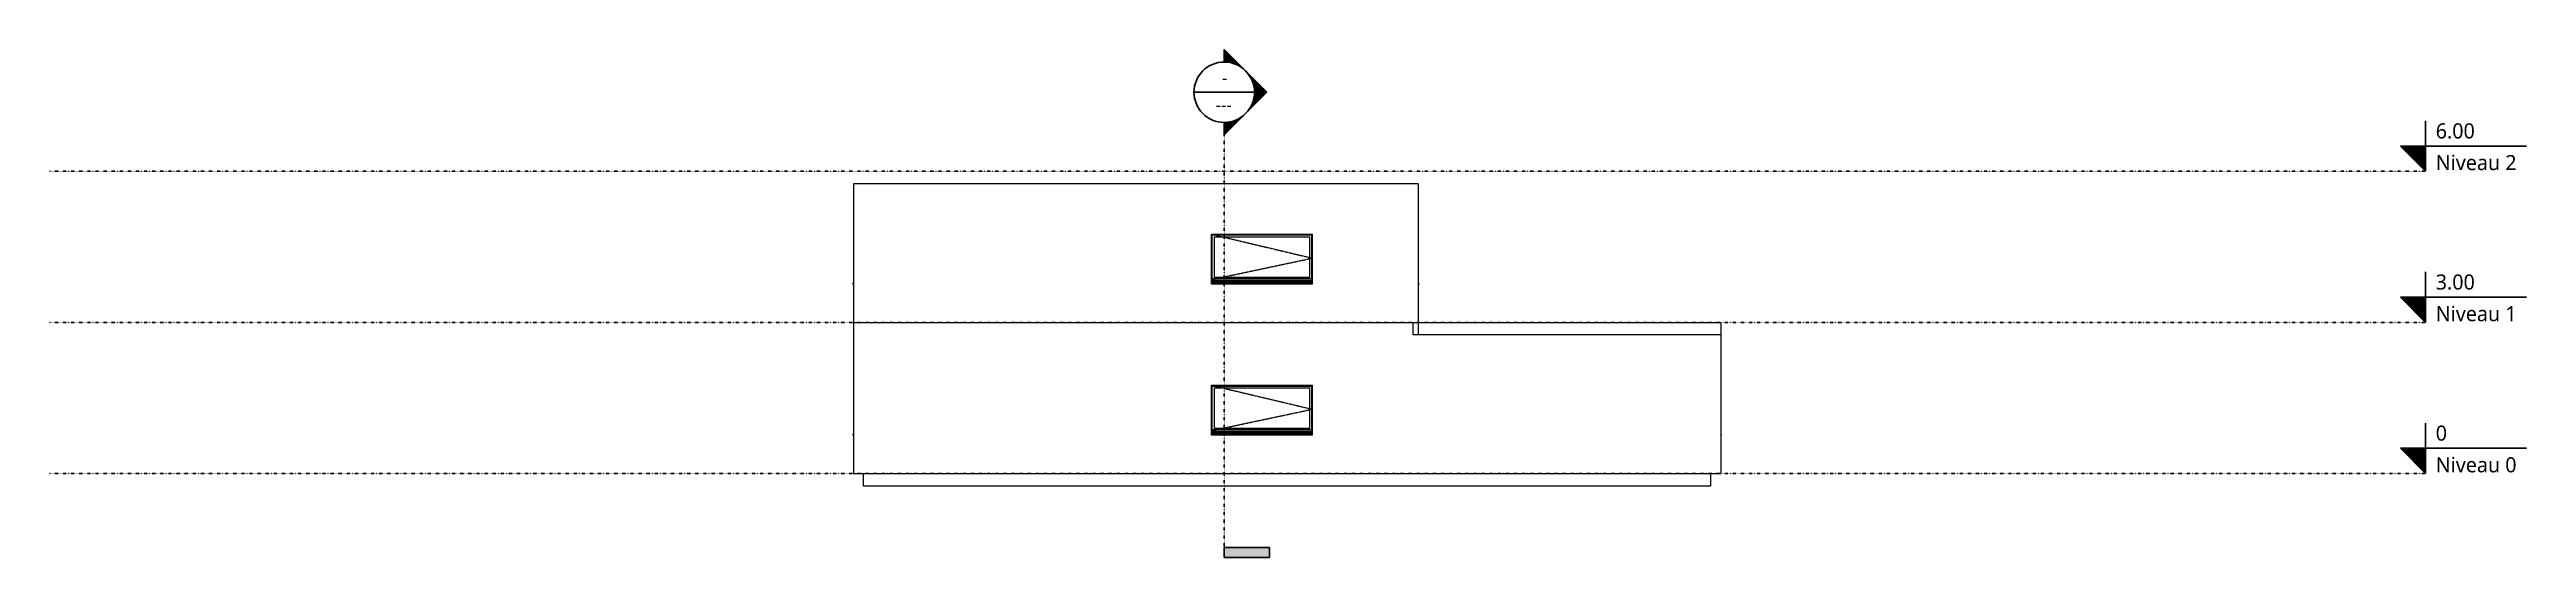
# Model space of a CAD drawing. Header units: millimetres. Extents: x -17555 to 31571, y -1669 to 8418.
import ezdxf

# ---------------------------------------------------------------- set-up
doc = ezdxf.new("R2010")
doc.units = ezdxf.units.MM
doc.linetypes.add('Centre', pattern=[12.5, 2.5, -1.875, 6.25, -1.875])
doc.linetypes.add('Tiret point', pattern=[6.25, 2.5, -1.875, 0, -1.875])
for name, color, linetype, lineweight in [('A-FLOR', 192, 'Continuous', 13), ('A-FLOR-LEVL', 51, 'Continuous', 30), ('A-GLAZ', 151, 'Continuous', 13), ('A-GLAZ-SILL', 1, 'Continuous', 13), ('A-WALL', 113, 'Continuous', 13), ('G-ANNO-SYMB', 111, 'Continuous', 30)]:
    doc.layers.add(name, color=color, linetype=linetype, lineweight=lineweight)
doc.styles.add('Trebuchet MS', font='trebuc.ttf', dxfattribs={"height": 300})
doc.styles.add('Trebuchet MS_1', font='trebuc.ttf', dxfattribs={"height": 250})

# ---------------------------------------------------------------- blocks, each defined once
blk = doc.blocks.new('1 Vantail - Droit - 0_60 m x 0_95 m - Appui en aluminium _2_00m large_-255854-Elévation Nord')
at = {"layer": 'A-GLAZ-SILL'}
for p, q in [((15605, 776), (15590, 778)), ((15590, 772), (15600, 771)), ((15600, 771), (15600, 761)), ((15600, 761), (15605, 761)), ((15605, 761), (15605, 776))]:
    blk.add_line(p, q, dxfattribs=at)
blk = doc.blocks.new('1 Vantail - Droit - 0_60 m x 0_95 m - Appui en aluminium _2_00m large_-V1-Elévation Nord')
at = {"layer": 'A-GLAZ-SILL'}
for p, q in [((-1610, 778), (-1625, 776)), ((-1625, 776), (-1625, 761)), ((-1625, 761), (-1620, 761)), ((-1620, 771), (-1610, 772)), ((-1620, 761), (-1620, 771))]:
    blk.add_line(p, q, dxfattribs=at)
blk = doc.blocks.new('1 Vantail - Droit - 0_60 m x 0_95 m - Appui en aluminium _2_00m large_-V2-Elévation Nord')
at = {"layer": 'A-GLAZ', "linetype": 'Centre', "lineweight": 9}
for p in [(5490, 1750), (5490, 850)]:
    blk.add_line(p, (7490, 1275), dxfattribs=at)
at = {"layer": 'A-GLAZ'}
for p, q in [((5505, 865), (5505, 1735)), ((5505, 1735), (7475, 1735)), ((5540, 1700), (5540, 900)), ((5540, 1700), (7440, 1700)), ((7440, 900), (7440, 1700)), ((7475, 1735), (7475, 865)), ((5490, 839), (7490, 839)), ((5490, 823), (7490, 823)), ((5490, 795), (7490, 795)), ((7475, 865), (5505, 865)), ((5540, 900), (7440, 900))]:
    blk.add_line(p, q, dxfattribs=at)
at = {"layer": 'A-GLAZ-SILL'}
for p, q in [((7490, 790), (5490, 790)), ((5490, 776), (5490, 778)), ((5490, 761), (5490, 776)), ((5490, 776), (7490, 776)), ((7490, 761), (5490, 761)), ((7490, 778), (7490, 776)), ((7490, 776), (7490, 761))]:
    blk.add_line(p, q, dxfattribs=at)
blk = doc.blocks.new('Niveau - Marqueur de niveau - Point triangulaire-1765-Elévation Nord')
at = {"layer": 'A-FLOR-LEVL'}
blk.add_hatch(color=256, dxfattribs=at).paths.add_polyline_path([(29571, 500), (29571, 0), (29071, 500)])
for p, q in [((29571, 0), (29571, 1000)), ((29071, 500), (29571, 0)), ((29071, 500), (31571, 500))]:
    blk.add_line(p, q, dxfattribs=at)
blk = doc.blocks.new('Coupe - Marque de la ligne de coupe - Verticale pleine-3537-Elévation Nord')
at = {"layer": 'G-ANNO-SYMB'}
blk.add_hatch(color=256, dxfattribs=at).paths.add_polyline_path([(6643, -1469), (5743, -1469), (5743, -1669), (6643, -1669)])
for p, q in [((5743, -1669), (5743, -1469)), ((5743, -1469), (6643, -1469)), ((6643, -1469), (6643, -1669)), ((6643, -1669), (5743, -1669))]:
    blk.add_line(p, q, dxfattribs=at)
blk = doc.blocks.new('Coupe - Extrémité de la ligne de coupe - Pleine-2974-Elévation Nord')
at = {"layer": 'G-ANNO-SYMB'}
h = blk.add_hatch(color=256, dxfattribs=at)
edge = h.paths.add_edge_path()
edge.add_line((5743, 8418), (6167, 7993))
edge.add_arc((5743, 7569), 600, 45, 90)
edge.add_line((5743, 8169), (5743, 8418))
h = blk.add_hatch(color=256, dxfattribs=at)
edge = h.paths.add_edge_path()
edge.add_line((6591, 7569), (6343, 7569))
edge.add_arc((5743, 7569), 600, 360, 405)
edge.add_line((6167, 7993), (6591, 7569))
h = blk.add_hatch(color=256, dxfattribs=at)
edge = h.paths.add_edge_path()
edge.add_line((6591, 7569), (6167, 7145))
edge.add_arc((5743, 7569), 600, 315, 360)
edge.add_line((6343, 7569), (6591, 7569))
h = blk.add_hatch(color=256, dxfattribs=at)
edge = h.paths.add_edge_path()
edge.add_line((5743, 6721), (5743, 6969))
edge.add_arc((5743, 7569), 600, 270, 315)
edge.add_line((6167, 7145), (5743, 6721))
for p, q in [((6591, 7569), (5743, 8418)), ((5743, 8169), (5743, 8418)), ((5743, 8418), (5743, 8169)), ((6167, 7993), (5743, 8418)), ((6591, 7569), (6167, 7993)), ((6591, 7569), (5743, 6721)), ((6167, 7145), (6591, 7569)), ((6343, 7569), (6591, 7569)), ((6591, 7569), (6343, 7569)), ((5743, 6721), (6167, 7145)), ((5743, 6969), (5743, 6721)), ((5743, 6969), (5743, 6721))]:
    blk.add_line(p, q, dxfattribs=at)
for start, end in [(90, 270), (270, 90), (45, 90), (360, 45), (315, 360), (270, 315)]:
    blk.add_arc((5743, 7569), 600, start, end, dxfattribs=at)

msp = doc.modelspace()

# ---------------------------------------------------------------- linework, layer by layer
at = {"layer": 'A-FLOR'}
for p, q in [((9590, 3000), (15590, 3000)), ((9590, 3000), (9590, 2750)), ((15590, 3000), (15590, 2750)), ((-1410, -250), (-1410, 0)), ((15390, -250), (-1410, -250)), ((15390, 0), (15390, -250))]:
    msp.add_line(p, q, dxfattribs=at)
at = {"layer": 'A-FLOR-LEVL', "linetype": 'Tiret point'}
for p, q in [((-17555, 6000), (29571, 6000)), ((-17555, 3000), (29571, 3000)), ((-17555, 0), (29571, 0))]:
    msp.add_line(p, q, dxfattribs=at)
at = {"layer": 'A-WALL'}
for p, q in [((-1610, 5750), (-1610, 0)), ((9590, 5750), (-1610, 5750)), ((9590, 5750), (9590, 3000)), ((5490, 3778), (5490, 4750)), ((5490, 4750), (7490, 4750)), ((7490, 4750), (7490, 3778)), ((-1610, 3000), (9590, 3000)), ((9490, 2750), (9490, 3000)), ((15590, 2750), (9490, 2750)), ((15590, 2750), (15590, 0)), ((5490, 778), (5490, 1750)), ((5490, 1750), (7490, 1750)), ((7490, 1750), (7490, 778)), ((-1610, 0), (15590, 0))]:
    msp.add_line(p, q, dxfattribs=at)
at = {"layer": 'G-ANNO-SYMB'}
msp.add_line((5143, 7569), (6343, 7569), dxfattribs=at)
at = {"layer": 'G-ANNO-SYMB', "linetype": 'Tiret point'}
msp.add_line((5743, 6969), (5743, -1469), dxfattribs=at)

# ---------------------------------------------------------------- block references
at = {"layer": 'A-FLOR-LEVL'}
for p in [(0, 6000), (0, 3000), (0, 0)]:
    msp.add_blockref('Niveau - Marqueur de niveau - Point triangulaire-1765-Elévation Nord', p, dxfattribs=at)
at = {"layer": 'A-GLAZ', "lineweight": 9}
for name, p in [('1 Vantail - Droit - 0_60 m x 0_95 m - Appui en aluminium _2_00m large_-V2-Elévation Nord', (0, 3000)), ('1 Vantail - Droit - 0_60 m x 0_95 m - Appui en aluminium _2_00m large_-V1-Elévation Nord', (0, 3000)), ('1 Vantail - Droit - 0_60 m x 0_95 m - Appui en aluminium _2_00m large_-255854-Elévation Nord', (-6000, 3000)), ('1 Vantail - Droit - 0_60 m x 0_95 m - Appui en aluminium _2_00m large_-V2-Elévation Nord', (0, 0)), ('1 Vantail - Droit - 0_60 m x 0_95 m - Appui en aluminium _2_00m large_-V1-Elévation Nord', (0, 0)), ('1 Vantail - Droit - 0_60 m x 0_95 m - Appui en aluminium _2_00m large_-255854-Elévation Nord', (0, 0))]:
    msp.add_blockref(name, p, dxfattribs=at)
at = {"layer": 'G-ANNO-SYMB'}
for name in ['Coupe - Extrémité de la ligne de coupe - Pleine-2974-Elévation Nord', 'Coupe - Marque de la ligne de coupe - Verticale pleine-3537-Elévation Nord']:
    msp.add_blockref(name, (0, 0), dxfattribs=at)

# ---------------------------------------------------------------- texts
at = {"layer": 'A-FLOR-LEVL', "char_height": 300, "attachment_point": 1, "style": 'Trebuchet MS'}
for s, insert, width in [('6.00', (29771, 6951), 1010.13), ('Niveau 2', (29771, 6322), 1980.17), ('3.00', (29771, 3951), 1010.13), ('Niveau 1', (29771, 3322), 1980.17), ('0', (29771, 951), 272.57), ('Niveau 0', (29771, 322), 1980.17)]:
    msp.add_mtext(s, dxfattribs=dict(at, insert=insert, width=width))
at = {"layer": 'G-ANNO-SYMB', "char_height": 250, "attachment_point": 1, "style": 'Trebuchet MS_1'}
for s, insert, width in [('-', (5701, 7979), 152.32), ('---', (5575, 7448), 456.96)]:
    msp.add_mtext(s, dxfattribs=dict(at, insert=insert, width=width))

doc.saveas('drawing.dxf')
